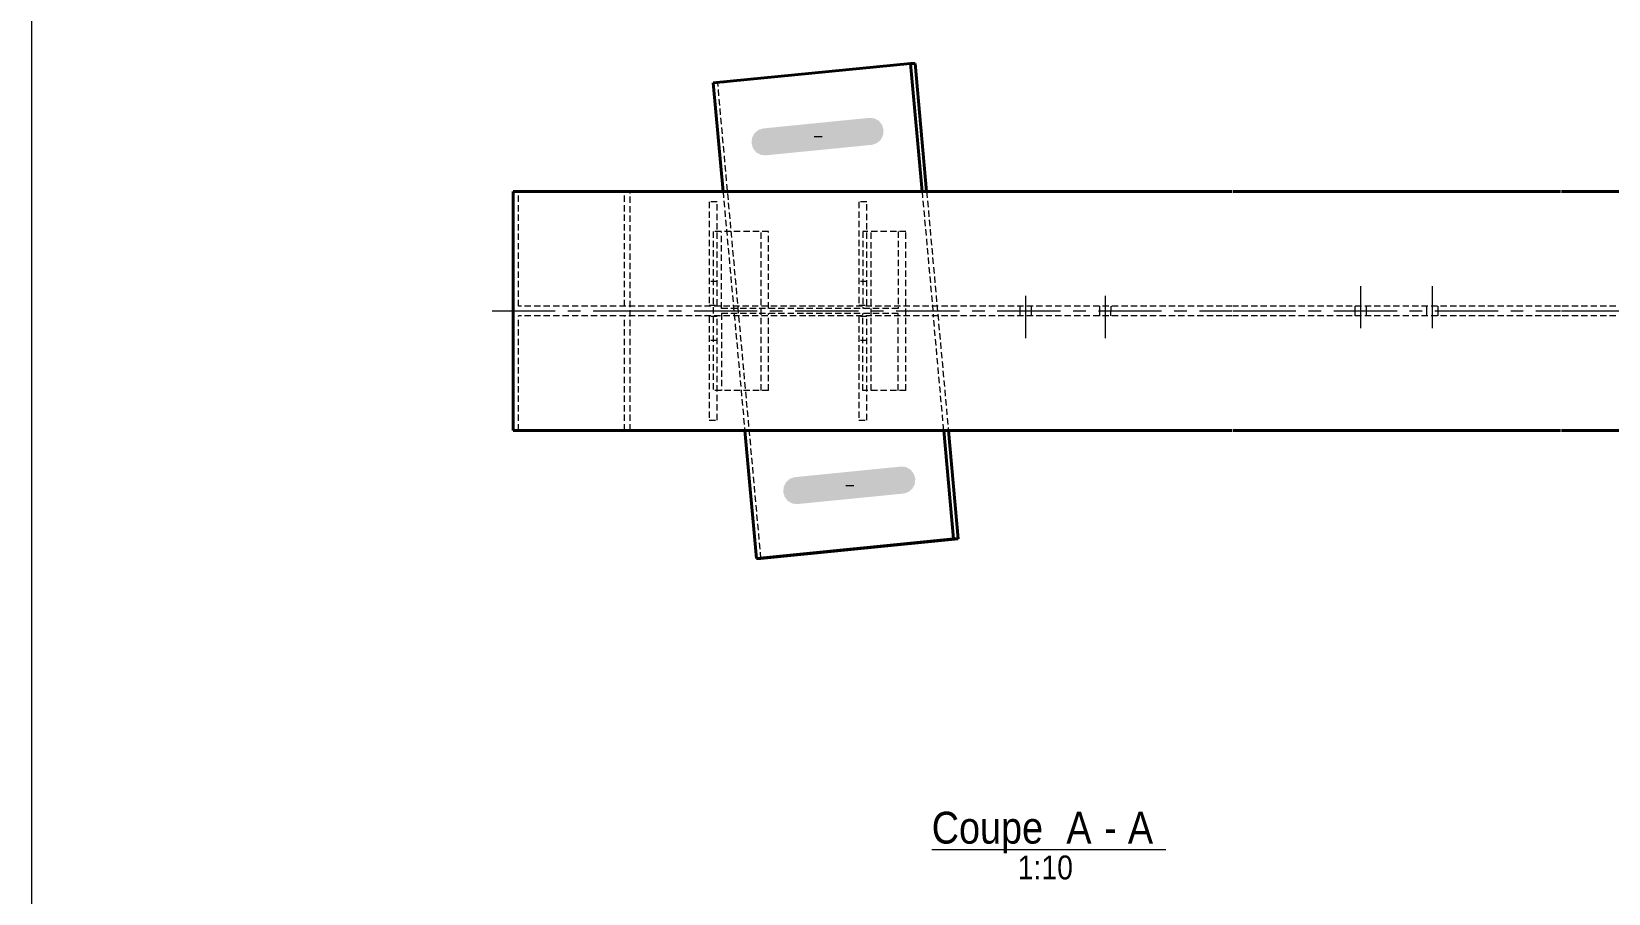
# Model space of a CAD drawing. Header units: millimetres. Extents: x 2 to 584, y 5 to 405.
# Drawn here: x 5 to 203.2, y 114.3 to 222.5 of the extents above; entities that cross this region are included whole.
import ezdxf

# ---------------------------------------------------------------- set-up
doc = ezdxf.new("R2010")
doc.units = ezdxf.units.MM
for name, pattern in [('AXES', [12.7, 7.9375, -1.5875, 1.5875, -1.5875]), ('CACHE2', [1.190625, 0.79375, -0.396875]), ('INTERROMPUX2', [9.525, 6.35, -3.175])]:
    doc.linetypes.add(name, pattern=pattern)
for name, color, linetype, lineweight in [('Autre type objet', 1, 'Continuous', 0), ('Axe', 1, 'Continuous', 0), ('Boulon', 7, 'Continuous', 0), ('Cache', 7, 'Continuous', 0), ('Feuille dessin', 5, 'Continuous', 0), ('Piece', 2, 'Continuous', 0)]:
    doc.layers.add(name, color=color, linetype=linetype, lineweight=lineweight)
doc.styles.add('ARIAL', font='ARIAL.TTF')

# ---------------------------------------------------------------- blocks, each defined once
blk = doc.blocks.new('*A31')
at = {"layer": 'Boulon', "linetype": 'INTERROMPUX2', "lineweight": 0}
for p, q in [((172.067907, 185.247323), (172.067907, 190.547323)), ((172.067907, 185.247323), (172.067907, 190.547323)), ((171.367907, 186.822785), (171.367907, 188.022785)), ((171.367907, 186.822785), (171.367907, 188.022785)), ((172.767907, 186.822785), (172.767907, 188.022785)), ((172.767907, 186.822785), (172.767907, 188.022785))]:
    blk.add_line(p, q, dxfattribs=at)
blk = doc.blocks.new('*A32')
at = {"layer": 'Boulon', "linetype": 'INTERROMPUX2', "lineweight": 0}
for p, q in [((181.067907, 185.247323), (181.067907, 190.547323)), ((181.067907, 185.247323), (181.067907, 190.547323)), ((180.367907, 186.822785), (180.367907, 188.022785)), ((180.367907, 186.822785), (180.367907, 188.022785)), ((181.767907, 186.822785), (181.767907, 188.022785)), ((181.767907, 186.822785), (181.767907, 188.022785))]:
    blk.add_line(p, q, dxfattribs=at)
blk = doc.blocks.new('*A41')
at = {"layer": 'Boulon', "linetype": 'INTERROMPUX2', "lineweight": 0}
for p, q in [((129.925361, 189.322784), (129.917007, 184.02279)), ((129.925361, 189.322784), (129.917007, 184.02279)), ((129.223313, 188.023888), (129.221421, 186.823888)), ((129.223313, 188.023888), (129.221421, 186.823888)), ((130.623311, 188.021682), (130.62142, 186.821682)), ((130.623311, 188.021682), (130.62142, 186.821682))]:
    blk.add_line(p, q, dxfattribs=at)
blk = doc.blocks.new('*A42')
at = {"layer": 'Boulon', "linetype": 'INTERROMPUX2', "lineweight": 0}
for p, q in [((139.923787, 189.322785), (139.919819, 184.022786)), ((139.923787, 189.322785), (139.919819, 184.022786)), ((139.222813, 188.023309), (139.221915, 186.823309)), ((139.222813, 188.023309), (139.221915, 186.823309)), ((140.622813, 188.022261), (140.621915, 186.822261)), ((140.622813, 188.022261), (140.621915, 186.822261))]:
    blk.add_line(p, q, dxfattribs=at)
blk = doc.blocks.new('*A47')
at = {"layer": 'Boulon'}
for points in [[(110.31, 211.68), (110.94, 211.61), (111.5, 211.3), (111.9, 210.78), (112.08, 210.15), (112.02, 209.49), (111.72, 208.9), (111.22, 208.48), (110.61, 208.29), (97.26, 206.97), (96.63, 207.04), (96.07, 207.35), (95.67, 207.87), (95.49, 208.5), (95.55, 209.16), (95.86, 209.75), (96.35, 210.16), (96.96, 210.35)], [(114.29, 167.88), (114.92, 167.81), (115.48, 167.49), (115.88, 166.98), (116.07, 166.34), (116, 165.68), (115.7, 165.1), (115.21, 164.68), (114.6, 164.49), (101.25, 163.17), (100.62, 163.23), (100.06, 163.55), (99.66, 164.06), (99.47, 164.7), (99.54, 165.36), (99.84, 165.94), (100.33, 166.36), (100.94, 166.55)]]:
    blk.add_hatch(color=256, dxfattribs=at).paths.add_polyline_path(points, flags=17)
at = {"layer": 'Boulon', "linetype": 'Continuous', "lineweight": 0}
for p, q in [((103.35, 209.32), (104.36, 209.32)), ((107.34, 165.52), (108.34, 165.52))]:
    blk.add_line(p, q, dxfattribs=at)
blk = doc.blocks.new('*A48')
at = {"layer": 'Axe', "color": 1, "linetype": 'AXES', "lineweight": 15}
for p, q in [((62.876942, 187.422785), (155.870941, 187.422785)), ((155.970941, 187.422785), (197.164872, 187.422785)), ((197.264872, 187.422785), (232.697727, 187.422785))]:
    blk.add_line(p, q, dxfattribs=at)
at = {"layer": 'Cache', "color": 7, "linetype": 'CACHE2', "lineweight": 20}
for p, q in [((66.216942, 188.022785), (66.216942, 202.422785)), ((79.536942, 188.022785), (79.536942, 202.422785)), ((80.226942, 172.422785), (80.226942, 202.422785)), ((155.870941, 188.022785), (66.216942, 188.022785)), ((155.870941, 186.822785), (66.216942, 186.822785)), ((66.216942, 172.422785), (66.216942, 186.822785)), ((79.536942, 172.422785), (79.536942, 186.822785)), ((197.164872, 188.022785), (155.970941, 188.022785)), ((197.164872, 186.822785), (155.970941, 186.822785)), ((232.697727, 188.022785), (197.264872, 188.022785)), ((232.697727, 186.822785), (197.264872, 186.822785))]:
    blk.add_line(p, q, dxfattribs=at)
at = {"layer": 'Piece', "color": 2, "linetype": 'Continuous', "lineweight": 40}
for p, q in [((65.526942, 172.422785), (65.526942, 202.422785)), ((65.526942, 202.422785), (155.870941, 202.422785)), ((155.970941, 202.422785), (197.164872, 202.422785)), ((197.264872, 202.422785), (232.697727, 202.422785)), ((155.870941, 172.422785), (65.526942, 172.422785)), ((197.164872, 172.422785), (155.970941, 172.422785)), ((232.697727, 172.422785), (197.264872, 172.422785))]:
    blk.add_line(p, q, dxfattribs=at)
blk = doc.blocks.new('*A54')
at = {"layer": 'Cache', "color": 7, "linetype": 'CACHE2', "lineweight": 20}
for p, q in [((108.959808, 201.122784), (108.959808, 188.132785)), ((109.959808, 201.122784), (108.959808, 201.122784)), ((109.959808, 188.132785), (109.959808, 201.122784)), ((109.959808, 191.132785), (108.959808, 191.132785)), ((108.959808, 188.132785), (109.959808, 188.132785))]:
    blk.add_line(p, q, dxfattribs=at)
blk = doc.blocks.new('*A55')
at = {"layer": 'Cache', "color": 7, "linetype": 'CACHE2', "lineweight": 20}
for p, q in [((108.959808, 186.712784), (108.959808, 173.722785)), ((109.959808, 186.712784), (108.959808, 186.712784)), ((109.959808, 173.722785), (109.959808, 186.712784)), ((109.959808, 183.712784), (108.959808, 183.712784)), ((108.959808, 173.722785), (109.959808, 173.722785))]:
    blk.add_line(p, q, dxfattribs=at)
blk = doc.blocks.new('*A56')
at = {"layer": 'Cache', "color": 7, "linetype": 'CACHE2', "lineweight": 20}
for p, q in [((90.167256, 201.122784), (90.167256, 188.132785)), ((91.167256, 201.122784), (90.167256, 201.122784)), ((91.167256, 188.132785), (91.167256, 201.122784)), ((91.167256, 191.132785), (90.167256, 191.132785)), ((90.167256, 188.132785), (91.167256, 188.132785))]:
    blk.add_line(p, q, dxfattribs=at)
blk = doc.blocks.new('*A57')
at = {"layer": 'Cache', "color": 7, "linetype": 'CACHE2', "lineweight": 20}
for p, q in [((90.167256, 186.712784), (90.167256, 173.722785)), ((91.167256, 186.712784), (90.167256, 186.712784)), ((91.167256, 173.722785), (91.167256, 186.712784)), ((91.167256, 183.712784), (90.167256, 183.712784)), ((90.167256, 173.722785), (91.167256, 173.722785))]:
    blk.add_line(p, q, dxfattribs=at)
blk = doc.blocks.new('*A58')
at = {"layer": 'Cache', "color": 7, "linetype": 'CACHE2', "lineweight": 20}
for p, q in [((97.63617, 197.423264), (90.667256, 197.423264)), ((90.667256, 197.423264), (90.667256, 177.423264)), ((91.711287, 187.748264), (91.711287, 197.423264)), ((96.678344, 177.423264), (96.678344, 197.423264)), ((97.636171, 187.748264), (97.63617, 197.423264)), ((114.877044, 197.423264), (109.459808, 197.423264)), ((109.459808, 197.423264), (109.459808, 187.748264)), ((110.503839, 177.423264), (110.503838, 197.423264)), ((113.919217, 197.423264), (113.919217, 187.748264)), ((114.877044, 177.423264), (114.877044, 197.423264)), ((113.919217, 187.748264), (91.711287, 187.748264)), ((113.919217, 187.098264), (91.711287, 187.098264)), ((91.711287, 187.098264), (91.711287, 177.423264)), ((97.636171, 177.423264), (97.636171, 187.098264)), ((109.459808, 177.423264), (109.459808, 187.098264)), ((113.919217, 177.423264), (113.919217, 187.098264)), ((97.636171, 177.423264), (90.667256, 177.423264)), ((114.877044, 177.423264), (109.459808, 177.423264))]:
    blk.add_line(p, q, dxfattribs=at)
blk = doc.blocks.new('*A59')
at = {"layer": 'Cache', "color": 7, "linetype": 'CACHE2', "lineweight": 20}
for p, q in [((91.239959, 216.059485), (116.031914, 218.517381)), ((90.665263, 216.059485), (91.239959, 216.059485)), ((96.672814, 156.32819), (91.239959, 216.059485)), ((91.905588, 202.422785), (94.634235, 172.422785)), ((116.921101, 202.422785), (118.339998, 186.822785)), ((117.495797, 202.422785), (120.224444, 172.422785)), ((119.649748, 172.422785), (118.339998, 186.822785))]:
    blk.add_line(p, q, dxfattribs=at)
at = {"layer": 'Piece', "color": 2, "linetype": 'Continuous', "lineweight": 40}
for p, q in [((90.665263, 216.059485), (115.457218, 218.517381)), ((115.457218, 218.517381), (116.921101, 202.422785)), ((115.457218, 218.517381), (116.031914, 218.517381)), ((116.031914, 218.517381), (117.495797, 202.422785)), ((90.665263, 216.059485), (91.905588, 202.422785)), ((96.098118, 156.32819), (94.634235, 172.422785)), ((120.890073, 158.786085), (119.649748, 172.422785)), ((121.464769, 158.786085), (120.224444, 172.422785)), ((96.098118, 156.32819), (120.890073, 158.786085)), ((96.672814, 156.32819), (121.464769, 158.786085)), ((120.890073, 158.786085), (121.464769, 158.786085)), ((96.098118, 156.32819), (96.672814, 156.32819))]:
    blk.add_line(p, q, dxfattribs=at)
blk = doc.blocks.new('*A63')
at = {"layer": 'Feuille dessin', "linetype": 'Continuous', "lineweight": 0}
blk.add_line((5, 405), (5, 5), dxfattribs=at)
blk = doc.blocks.new('*A128')
at = {"layer": 'Autre type objet', "linetype": 'Continuous', "lineweight": 0}
blk.add_line((118.133999, 119.777133), (147.545327, 119.777133), dxfattribs=at)
at = {"layer": 'Autre type objet', "style": 'ARIAL', "width": 0.85}
for s, height, p in [('Coupe', 4, (118.133999, 120.527133)), ('A', 4, (135.052749, 120.527133)), ('A', 4, (142.786733, 120.527133)), ('-', 4, (139.811342, 120.527133)), ('1:10', 3, (128.946108, 116.027133))]:
    blk.add_text(s, height=height, dxfattribs=at).set_placement(p)

msp = doc.modelspace()

# ---------------------------------------------------------------- block references
at = {"lineweight": 0}
for name in ['*A63', '*A59', '*A47', '*A48', '*A56', '*A54', '*A58', '*A31', '*A32', '*A41', '*A42', '*A57', '*A55', '*A128']:
    msp.add_blockref(name, (0, 0), dxfattribs=at)

doc.saveas('drawing.dxf')
